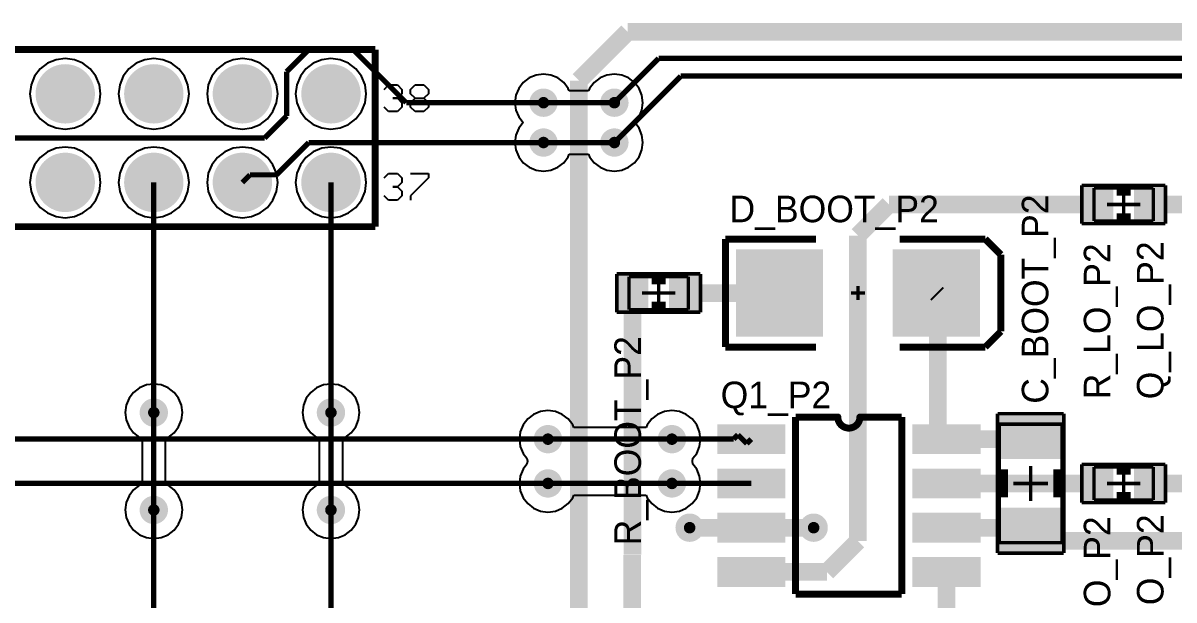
# Model space of a CAD drawing. Header units: millimetres. Extents: x 0.99 to 5.75, y 0.99 to 4.93.
# Drawn here: x 2.582 to 3.882, y 3.583 to 4.235 of the extents above; entities that cross this region are included whole.
import ezdxf

# ---------------------------------------------------------------- set-up
doc = ezdxf.new("R2010")
doc.units = ezdxf.units.MM
doc.header["$MEASUREMENT"] = 0
for name, color, linetype in [('BottomLayer', 5, 'Continuous'), ('BottomSolder', 6, 'Continuous'), ('Mechanical1', 6, 'Continuous'), ('Mechanical13', 56, 'Continuous'), ('Mechanical15', 56, 'Continuous'), ('MultiLayer', 9, 'Continuous'), ('PadHoleLayer', 156, 'Continuous'), ('TopLayer', 1, 'Continuous'), ('TopOverlay', 2, 'Continuous'), ('TopPaste', 8, 'Continuous'), ('TopSolder', 216, 'Continuous'), ('ViaHoleLayer', 16, 'Continuous')]:
    doc.layers.add(name, color=color, linetype=linetype)

# ---------------------------------------------------------------- blocks, each defined once
blk = doc.blocks.new('HDR2X19_3')
at = {"layer": 'BottomLayer', "const_width": 0.0295275}
for points in [[(1.4852362, 0.1, 1), (1.5147638, 0.1, 1)], [(1.5852362, 0.1, 1), (1.6147638, 0.1, 1)], [(1.6852362, 0.1, 1), (1.7147638, 0.1, 1)], [(1.7852362, 0.1, 1), (1.8147638, 0.1, 1)], [(1.4852362, 0, 1), (1.5147638, 0, 1)], [(1.5852362, 0, 1), (1.6147638, 0, 1)], [(1.6852362, 0, 1), (1.7147638, 0, 1)], [(1.7852362, 0, 1), (1.8147638, 0, 1)]]:
    blk.add_lwpolyline(points, format="xyb", close=True, dxfattribs=at)
at = {"layer": 'BottomSolder', "const_width": 0.0335275}
for points in [[(1.4832362, 0.1, 1), (1.5167638, 0.1, 1)], [(1.5832362, 0.1, 1), (1.6167638, 0.1, 1)], [(1.6832362, 0.1, 1), (1.7167638, 0.1, 1)], [(1.7832362, 0.1, 1), (1.8167638, 0.1, 1)], [(1.4832362, 0, 1), (1.5167638, 0, 1)], [(1.5832362, 0, 1), (1.6167638, 0, 1)], [(1.6832362, 0, 1), (1.7167638, 0, 1)], [(1.7832362, 0, 1), (1.8167638, 0, 1)]]:
    blk.add_lwpolyline(points, format="xyb", close=True, dxfattribs=at)
at = {"layer": 'MultiLayer', "const_width": 0.0295275}
for points in [[(1.4852362, 0.1, 1), (1.5147638, 0.1, 1)], [(1.5852362, 0.1, 1), (1.6147638, 0.1, 1)], [(1.6852362, 0.1, 1), (1.7147638, 0.1, 1)], [(1.7852362, 0.1, 1), (1.8147638, 0.1, 1)], [(1.4852362, 0, 1), (1.5147638, 0, 1)], [(1.5852362, 0, 1), (1.6147638, 0, 1)], [(1.6852362, 0, 1), (1.7147638, 0, 1)], [(1.7852362, 0, 1), (1.8147638, 0, 1)]]:
    blk.add_lwpolyline(points, format="xyb", close=True, dxfattribs=at)
at = {"layer": 'PadHoleLayer', "const_width": 0.0177165}
for points in [[(1.4911417, 0.1, 1), (1.5088583, 0.1, 1)], [(1.5911417, 0.1, 1), (1.6088583, 0.1, 1)], [(1.6911417, 0.1, 1), (1.7088583, 0.1, 1)], [(1.7911417, 0.1, 1), (1.8088583, 0.1, 1)], [(1.4911417, 0, 1), (1.5088583, 0, 1)], [(1.5911417, 0, 1), (1.6088583, 0, 1)], [(1.6911417, 0, 1), (1.7088583, 0, 1)], [(1.7911417, 0, 1), (1.8088583, 0, 1)]]:
    blk.add_lwpolyline(points, format="xyb", close=True, dxfattribs=at)
at = {"layer": 'TopLayer', "const_width": 0.0295275}
for points in [[(1.4852362, 0.1, 1), (1.5147638, 0.1, 1)], [(1.5852362, 0.1, 1), (1.6147638, 0.1, 1)], [(1.6852362, 0.1, 1), (1.7147638, 0.1, 1)], [(1.7852362, 0.1, 1), (1.8147638, 0.1, 1)], [(1.4852362, 0, 1), (1.5147638, 0, 1)], [(1.5852362, 0, 1), (1.6147638, 0, 1)], [(1.6852362, 0, 1), (1.7147638, 0, 1)], [(1.7852362, 0, 1), (1.8147638, 0, 1)]]:
    blk.add_lwpolyline(points, format="xyb", close=True, dxfattribs=at)
at = {"layer": 'TopOverlay'}
for p, q in [((1.86, 0.1049919), (1.8649984, 0.1099903)), ((1.8649984, 0.1099903), (1.8749952, 0.1099903)), ((1.8749952, 0.1099903), (1.8799935, 0.1049919)), ((1.8799935, 0.1049919), (1.8799935, 0.0999935)), ((1.8899903, 0.1049919), (1.8949887, 0.1099903)), ((1.8899903, 0.0999935), (1.8899903, 0.1049919)), ((1.8949887, 0.1099903), (1.9049855, 0.1099903)), ((1.9049855, 0.1099903), (1.9099838, 0.1049919)), ((1.9099838, 0.1049919), (1.9099838, 0.0999935)), ((1.8749952, 0.0949952), (1.8699968, 0.0949952)), ((1.8699968, 0.0949952), (1.8749952, 0.0949952)), ((1.8799935, 0.0999935), (1.8749952, 0.0949952)), ((1.8749952, 0.0949952), (1.8799935, 0.0899968)), ((1.8949887, 0.0949952), (1.8899903, 0.0999935)), ((1.8899903, 0.0899968), (1.8949887, 0.0949952)), ((1.8949887, 0.0949952), (1.9049855, 0.0949952)), ((1.9099838, 0.0999935), (1.9049855, 0.0949952)), ((1.9049855, 0.0949952), (1.9099838, 0.0899968)), ((1.8649984, 0.08), (1.86, 0.0849984)), ((1.8749952, 0.08), (1.8649984, 0.08)), ((1.8799935, 0.0849984), (1.8749952, 0.08)), ((1.8799935, 0.0899968), (1.8799935, 0.0849984)), ((1.8899903, 0.0849984), (1.8899903, 0.0899968)), ((1.8949887, 0.08), (1.8899903, 0.0849984)), ((1.9049855, 0.08), (1.8949887, 0.08)), ((1.9099838, 0.0849984), (1.9049855, 0.08)), ((1.9099838, 0.0899968), (1.9099838, 0.0849984)), ((1.86, 0.0049919), (1.8649984, 0.0099903)), ((1.8649984, 0.0099903), (1.8749952, 0.0099903)), ((1.8749952, 0.0099903), (1.8799935, 0.0049919)), ((1.8799935, 0.0049919), (1.8799935, -6.5e-06)), ((1.8899903, 0.0099903), (1.9099838, 0.0099903)), ((1.9099838, 0.0049919), (1.8899903, -0.0150016)), ((1.9099838, 0.0099903), (1.9099838, 0.0049919)), ((1.8749952, -0.0050048), (1.8699968, -0.0050048)), ((1.8699968, -0.0050048), (1.8749952, -0.0050048)), ((1.8799935, -6.5e-06), (1.8749952, -0.0050048)), ((1.8749952, -0.0050048), (1.8799935, -0.0100032)), ((1.8799935, -0.0100032), (1.8799935, -0.0150016)), ((1.8649984, -0.02), (1.86, -0.0150016)), ((1.8749952, -0.02), (1.8649984, -0.02)), ((1.8799935, -0.0150016), (1.8749952, -0.02)), ((1.8899903, -0.0150016), (1.8899903, -0.02))]:
    blk.add_line(p, q, dxfattribs=at)
at = {"layer": 'TopOverlay', "const_width": 0.007874}
for points in [[(-0.05, 0.15), (1.85, 0.15)], [(1.85, -0.05), (1.85, 0.15)], [(-0.05, -0.05), (1.85, -0.05)]]:
    blk.add_lwpolyline(points, dxfattribs=at)
at = {"layer": 'TopSolder', "const_width": 0.0335275}
for points in [[(1.4832362, 0.1, 1), (1.5167638, 0.1, 1)], [(1.5832362, 0.1, 1), (1.6167638, 0.1, 1)], [(1.6832362, 0.1, 1), (1.7167638, 0.1, 1)], [(1.7832362, 0.1, 1), (1.8167638, 0.1, 1)], [(1.4832362, 0, 1), (1.5167638, 0, 1)], [(1.5832362, 0, 1), (1.6167638, 0, 1)], [(1.6832362, 0, 1), (1.7167638, 0, 1)], [(1.7832362, 0, 1), (1.8167638, 0, 1)]]:
    blk.add_lwpolyline(points, format="xyb", close=True, dxfattribs=at)
blk = doc.blocks.new('J1_0603_27')
at = {"layer": 'Mechanical13', "const_width": 0.003937}
for points in [[(-0.0334645, 0.0187009), (0.0334646, 0.0187009)], [(-0.0334645, -0.0187007), (-0.0334645, 0.0187009)], [(0.0334646, -0.0187007), (0.0334646, 0.0187009)], [(-0.0334645, -0.0187007), (0.0334646, -0.0187007)]]:
    blk.add_lwpolyline(points, dxfattribs=at)
at = {"layer": 'Mechanical15', "const_width": 0.003937}
for points in [[(-0.047244, 0.0216536), (0.0472442, 0.0216536)], [(-0.047244, -0.0216535), (-0.047244, 0.0216536)], [(1e-07, -0.0187007), (1e-07, 0.0187009)], [(0.0472442, -0.0216535), (0.0472442, 0.0216536)], [(-0.0187007, 1e-07), (0.0187008, 1e-07)], [(-0.047244, -0.0216535), (0.0472442, -0.0216535)]]:
    blk.add_lwpolyline(points, dxfattribs=at)
at = {"layer": 'TopLayer'}
for points in [[(-0.015748, -0.0177164), (-0.015748, 0.0177166), (-0.043307, -0.0177164), (-0.043307, 0.0177166)], [(0.0433071, -0.0177164), (0.0433071, 0.0177166), (0.0157481, -0.0177164), (0.0157481, 0.0177166)]]:
    blk.add_solid(points, dxfattribs=at)
at = {"layer": 'TopOverlay', "const_width": 0.007874}
for points in [[(-0.007874, 0.0137796), (0.0078741, 0.0137796)], [(-0.007874, -0.0137795), (0.0078741, -0.0137795)]]:
    blk.add_lwpolyline(points, dxfattribs=at)
at = {"layer": 'TopPaste'}
for points in [[(-0.015748, -0.0177164), (-0.015748, 0.0177166), (-0.043307, -0.0177164), (-0.043307, 0.0177166)], [(0.0433071, -0.0177164), (0.0433071, 0.0177166), (0.0157481, -0.0177164), (0.0157481, 0.0177166)]]:
    blk.add_solid(points, dxfattribs=at)
at = {"layer": 'TopSolder'}
for points in [[(-0.011748, -0.0217164), (-0.011748, 0.0217166), (-0.047307, -0.0217164), (-0.047307, 0.0217166)], [(0.0473071, -0.0217164), (0.0473071, 0.0217166), (0.0117481, -0.0217164), (0.0117481, 0.0217166)]]:
    blk.add_solid(points, dxfattribs=at)
blk = doc.blocks.new('J1_0603_28')
at = {"layer": 'Mechanical13', "const_width": 0.003937}
for points in [[(-0.0334645, 0.0187009), (0.0334646, 0.0187009)], [(-0.0334645, -0.0187007), (-0.0334645, 0.0187009)], [(0.0334646, -0.0187007), (0.0334646, 0.0187009)], [(-0.0334645, -0.0187007), (0.0334646, -0.0187007)]]:
    blk.add_lwpolyline(points, dxfattribs=at)
at = {"layer": 'Mechanical15', "const_width": 0.003937}
for points in [[(-0.047244, 0.0216536), (0.0472442, 0.0216536)], [(-0.047244, -0.0216535), (-0.047244, 0.0216536)], [(1e-07, -0.0187007), (1e-07, 0.0187009)], [(0.0472442, -0.0216535), (0.0472442, 0.0216536)], [(-0.0187007, 1e-07), (0.0187008, 1e-07)], [(-0.047244, -0.0216535), (0.0472442, -0.0216535)]]:
    blk.add_lwpolyline(points, dxfattribs=at)
at = {"layer": 'TopLayer'}
for points in [[(-0.015748, -0.0177164), (-0.015748, 0.0177166), (-0.043307, -0.0177164), (-0.043307, 0.0177166)], [(0.0433071, -0.0177164), (0.0433071, 0.0177166), (0.0157481, -0.0177164), (0.0157481, 0.0177166)]]:
    blk.add_solid(points, dxfattribs=at)
at = {"layer": 'TopOverlay', "const_width": 0.007874}
for points in [[(-0.007874, 0.0137796), (0.0078741, 0.0137796)], [(-0.007874, -0.0137795), (0.0078741, -0.0137795)]]:
    blk.add_lwpolyline(points, dxfattribs=at)
at = {"layer": 'TopPaste'}
for points in [[(-0.015748, -0.0177164), (-0.015748, 0.0177166), (-0.043307, -0.0177164), (-0.043307, 0.0177166)], [(0.0433071, -0.0177164), (0.0433071, 0.0177166), (0.0157481, -0.0177164), (0.0157481, 0.0177166)]]:
    blk.add_solid(points, dxfattribs=at)
at = {"layer": 'TopSolder'}
for points in [[(-0.011748, -0.0217164), (-0.011748, 0.0217166), (-0.047307, -0.0217164), (-0.047307, 0.0217166)], [(0.0473071, -0.0217164), (0.0473071, 0.0217166), (0.0117481, -0.0217164), (0.0117481, 0.0217166)]]:
    blk.add_solid(points, dxfattribs=at)
blk = doc.blocks.new('J1_0603_29')
at = {"layer": 'Mechanical13', "const_width": 0.003937}
for points in [[(-0.0334645, 0.0187009), (0.0334646, 0.0187009)], [(-0.0334645, -0.0187007), (-0.0334645, 0.0187009)], [(0.0334646, -0.0187007), (0.0334646, 0.0187009)], [(-0.0334645, -0.0187007), (0.0334646, -0.0187007)]]:
    blk.add_lwpolyline(points, dxfattribs=at)
at = {"layer": 'Mechanical15', "const_width": 0.003937}
for points in [[(-0.047244, 0.0216536), (0.0472442, 0.0216536)], [(-0.047244, -0.0216535), (-0.047244, 0.0216536)], [(1e-07, -0.0187007), (1e-07, 0.0187009)], [(0.0472442, -0.0216535), (0.0472442, 0.0216536)], [(-0.0187007, 1e-07), (0.0187008, 1e-07)], [(-0.047244, -0.0216535), (0.0472442, -0.0216535)]]:
    blk.add_lwpolyline(points, dxfattribs=at)
at = {"layer": 'TopLayer'}
for points in [[(-0.015748, -0.0177164), (-0.015748, 0.0177166), (-0.043307, -0.0177164), (-0.043307, 0.0177166)], [(0.0433071, -0.0177164), (0.0433071, 0.0177166), (0.0157481, -0.0177164), (0.0157481, 0.0177166)]]:
    blk.add_solid(points, dxfattribs=at)
at = {"layer": 'TopOverlay', "const_width": 0.007874}
for points in [[(-0.007874, 0.0137796), (0.0078741, 0.0137796)], [(-0.007874, -0.0137795), (0.0078741, -0.0137795)]]:
    blk.add_lwpolyline(points, dxfattribs=at)
at = {"layer": 'TopPaste'}
for points in [[(-0.015748, -0.0177164), (-0.015748, 0.0177166), (-0.043307, -0.0177164), (-0.043307, 0.0177166)], [(0.0433071, -0.0177164), (0.0433071, 0.0177166), (0.0157481, -0.0177164), (0.0157481, 0.0177166)]]:
    blk.add_solid(points, dxfattribs=at)
at = {"layer": 'TopSolder'}
for points in [[(-0.011748, -0.0217164), (-0.011748, 0.0217166), (-0.047307, -0.0217164), (-0.047307, 0.0217166)], [(0.0473071, -0.0217164), (0.0473071, 0.0217166), (0.0117481, -0.0217164), (0.0117481, 0.0217166)]]:
    blk.add_solid(points, dxfattribs=at)
blk = doc.blocks.new('SOIC8_32')
at = {"layer": 'TopLayer'}
for points in [[(-0.0344488, -0.0127953), (0.0344488, -0.0127953), (-0.0344488, 0.0127953), (0.0344488, 0.0127953)], [(0.1860236, -0.0127953), (0.2549212, -0.0127953), (0.1860236, 0.0127953), (0.2549212, 0.0127953)], [(-0.0344488, -0.0627953), (0.0344488, -0.0627953), (-0.0344488, -0.0372047), (0.0344488, -0.0372047)], [(0.1860236, -0.0627953), (0.2549212, -0.0627953), (0.1860236, -0.0372047), (0.2549212, -0.0372047)], [(-0.0344488, -0.1127953), (0.0344488, -0.1127953), (-0.0344488, -0.0872047), (0.0344488, -0.0872047)], [(0.1860236, -0.1127953), (0.2549212, -0.1127953), (0.1860236, -0.0872047), (0.2549212, -0.0872047)], [(-0.0344488, -0.1627953), (0.0344488, -0.1627953), (-0.0344488, -0.1372047), (0.0344488, -0.1372047)], [(0.1860236, -0.1627953), (0.2549212, -0.1627953), (0.1860236, -0.1372047), (0.2549212, -0.1372047)]]:
    blk.add_solid(points, dxfattribs=at)
at = {"layer": 'TopOverlay', "const_width": 0.007874}
for points in [[(0.05, -0.175), (0.05, 0.025)], [(0.05, 0.025), (0.0977362, 0.025)], [(0.1227362, 0.025), (0.17, 0.025)], [(0.17, -0.175), (0.17, 0.025)], [(0.05, -0.175), (0.17, -0.175)]]:
    blk.add_lwpolyline(points, dxfattribs=at)
blk.add_lwpolyline([(0.1227362, 0.025, -0.9999999999999999), (0.0977362, 0.025)], format="xyb", dxfattribs=at)
at = {"layer": 'TopOverlay', "const_width": 0.003937}
for points in [[(0.0957677, 0.025, 1), (0.0997047, 0.025, 1)], [(0.1207677, 0.025, 1), (0.1247047, 0.025, 1)]]:
    blk.add_lwpolyline(points, format="xyb", close=True, dxfattribs=at)
at = {"layer": 'TopPaste'}
for points in [[(-0.0344488, -0.0127953), (0.0344488, -0.0127953), (-0.0344488, 0.0127953), (0.0344488, 0.0127953)], [(0.1860236, -0.0127953), (0.2549212, -0.0127953), (0.1860236, 0.0127953), (0.2549212, 0.0127953)], [(-0.0344488, -0.0627953), (0.0344488, -0.0627953), (-0.0344488, -0.0372047), (0.0344488, -0.0372047)], [(0.1860236, -0.0627953), (0.2549212, -0.0627953), (0.1860236, -0.0372047), (0.2549212, -0.0372047)], [(-0.0344488, -0.1127953), (0.0344488, -0.1127953), (-0.0344488, -0.0872047), (0.0344488, -0.0872047)], [(0.1860236, -0.1127953), (0.2549212, -0.1127953), (0.1860236, -0.0872047), (0.2549212, -0.0872047)], [(-0.0344488, -0.1627953), (0.0344488, -0.1627953), (-0.0344488, -0.1372047), (0.0344488, -0.1372047)], [(0.1860236, -0.1627953), (0.2549212, -0.1627953), (0.1860236, -0.1372047), (0.2549212, -0.1372047)]]:
    blk.add_solid(points, dxfattribs=at)
at = {"layer": 'TopSolder'}
for points in [[(-0.0384488, -0.0167953), (0.0384488, -0.0167953), (-0.0384488, 0.0167953), (0.0384488, 0.0167953)], [(0.1820236, -0.0167953), (0.2589212, -0.0167953), (0.1820236, 0.0167953), (0.2589212, 0.0167953)], [(-0.0384488, -0.0667953), (0.0384488, -0.0667953), (-0.0384488, -0.0332047), (0.0384488, -0.0332047)], [(0.1820236, -0.0667953), (0.2589212, -0.0667953), (0.1820236, -0.0332047), (0.2589212, -0.0332047)], [(-0.0384488, -0.1167953), (0.0384488, -0.1167953), (-0.0384488, -0.0832047), (0.0384488, -0.0832047)], [(0.1820236, -0.1167953), (0.2589212, -0.1167953), (0.1820236, -0.0832047), (0.2589212, -0.0832047)], [(-0.0384488, -0.1667953), (0.0384488, -0.1667953), (-0.0384488, -0.1332047), (0.0384488, -0.1332047)], [(0.1820236, -0.1667953), (0.2589212, -0.1667953), (0.1820236, -0.1332047), (0.2589212, -0.1332047)]]:
    blk.add_solid(points, dxfattribs=at)
blk = doc.blocks.new('SMB_33')
at = {"layer": 'Mechanical1', "const_width": 0.003937}
for points in [[(-0.007874, 0), (0.007874, 0)], [(0, -0.007874), (0, 0.007874)]]:
    blk.add_lwpolyline(points, dxfattribs=at)
at = {"layer": 'TopLayer'}
for points in [[(-0.1338583, -0.0452756), (-0.0433071, -0.0452756), (-0.1338583, 0.0452756), (-0.0433071, 0.0452756)], [(0.0433071, -0.0452756), (0.1338583, -0.0452756), (0.0433071, 0.0452756), (0.1338583, 0.0452756)]]:
    blk.add_solid(points, dxfattribs=at)
at = {"layer": 'TopOverlay', "const_width": 0.007874}
for points in [[(-0.1496063, -0.0610236), (-0.1496063, 0.0610236)], [(-0.1496063, 0.0610236), (-0.0472441, 0.0610236)], [(0.0472441, 0.0610236), (0.1437008, 0.0610236)], [(0.1437008, 0.0610236), (0.1614173, 0.0433071)], [(0.1614173, -0.0433071), (0.1614173, 0.0433071)], [(0.1437008, -0.0610236), (0.1614173, -0.0433071)], [(-0.1496063, -0.0610236), (-0.0472441, -0.0610236)], [(0.0472441, -0.0610236), (0.1437008, -0.0610236)]]:
    blk.add_lwpolyline(points, dxfattribs=at)
at = {"layer": 'TopPaste'}
for points in [[(-0.1338583, -0.0452756), (-0.0433071, -0.0452756), (-0.1338583, 0.0452756), (-0.0433071, 0.0452756)], [(0.0433071, -0.0452756), (0.1338583, -0.0452756), (0.0433071, 0.0452756), (0.1338583, 0.0452756)]]:
    blk.add_solid(points, dxfattribs=at)
at = {"layer": 'TopSolder'}
for points in [[(-0.1378583, -0.0492756), (-0.0393071, -0.0492756), (-0.1378583, 0.0492756), (-0.0393071, 0.0492756)], [(0.0393071, -0.0492756), (0.1378583, -0.0492756), (0.0393071, 0.0492756), (0.1378583, 0.0492756)]]:
    blk.add_solid(points, dxfattribs=at)
blk = doc.blocks.new('C1206_34')
at = {"layer": 'Mechanical13', "const_width": 0.003937}
for points in [[(-0.0669291, 0.0354331), (-0.0669291, -0.035433)], [(-0.0669291, 0.0354331), (0.0669291, 0.0354331)], [(0.0669291, 0.0354331), (0.0669291, -0.035433)], [(-0.0669291, -0.035433), (0.0669291, -0.035433)]]:
    blk.add_lwpolyline(points, dxfattribs=at)
at = {"layer": 'Mechanical15', "const_width": 0.003937}
for points in [[(-0.0787402, 0.0374016), (-0.0787402, -0.0374015)], [(-0.0787402, 0.0374016), (0.0787402, 0.0374016)], [(0.0787402, 0.0374016), (0.0787402, -0.0374015)], [(0, 0.0196851), (0, -0.019685)], [(-0.019685, 0), (0.019685, 0)], [(-0.0787402, -0.0374015), (0.0787402, -0.0374015)]]:
    blk.add_lwpolyline(points, dxfattribs=at)
at = {"layer": 'TopLayer'}
for points in [[(-0.0314961, -0.0334645), (-0.0314961, 0.0334645), (-0.0748031, -0.0334645), (-0.0748031, 0.0334645)], [(0.0748031, -0.0334645), (0.0748031, 0.0334645), (0.0314961, -0.0334645), (0.0314961, 0.0334645)]]:
    blk.add_solid(points, dxfattribs=at)
at = {"layer": 'TopOverlay', "const_width": 0.007874}
for points in [[(-0.015748, 0.0295276), (0.015748, 0.0295276)], [(-0.015748, -0.0295275), (0.015748, -0.0295275)]]:
    blk.add_lwpolyline(points, dxfattribs=at)
at = {"layer": 'TopPaste'}
for points in [[(-0.0314961, -0.0334645), (-0.0314961, 0.0334645), (-0.0748031, -0.0334645), (-0.0748031, 0.0334645)], [(0.0748031, -0.0334645), (0.0748031, 0.0334645), (0.0314961, -0.0334645), (0.0314961, 0.0334645)]]:
    blk.add_solid(points, dxfattribs=at)
at = {"layer": 'TopSolder'}
for points in [[(-0.0274961, -0.0374645), (-0.0274961, 0.0374645), (-0.0788031, -0.0374645), (-0.0788031, 0.0374645)], [(0.0788031, -0.0374645), (0.0788031, 0.0374645), (0.0274961, -0.0374645), (0.0274961, 0.0374645)]]:
    blk.add_solid(points, dxfattribs=at)

msp = doc.modelspace()

# ---------------------------------------------------------------- linework, layer by layer
at = {"layer": 'BottomLayer'}
for p, q in [((2.6100657, 4.1895272), (2.6018086, 4.1831914)), ((2.6196812, 4.1935101), (2.6100657, 4.1895272)), ((2.63, 4.1948686), (2.6196812, 4.1935101)), ((2.6403188, 4.1935101), (2.63, 4.1948686)), ((2.6499343, 4.1895272), (2.6403188, 4.1935101)), ((2.6581914, 4.1831914), (2.6499343, 4.1895272)), ((2.7100657, 4.1895272), (2.7018086, 4.1831914)), ((2.7196812, 4.1935101), (2.7100657, 4.1895272)), ((2.73, 4.1948686), (2.7196812, 4.1935101)), ((2.7403188, 4.1935101), (2.73, 4.1948686)), ((2.7499343, 4.1895272), (2.7403188, 4.1935101)), ((2.7581914, 4.1831914), (2.7499343, 4.1895272)), ((2.8100657, 4.1895272), (2.8018086, 4.1831914)), ((2.8196812, 4.1935101), (2.8100657, 4.1895272)), ((2.83, 4.1948686), (2.8196812, 4.1935101)), ((2.8403188, 4.1935101), (2.83, 4.1948686)), ((2.8499343, 4.1895272), (2.8403188, 4.1935101)), ((2.8581914, 4.1831914), (2.8499343, 4.1895272)), ((2.9100657, 4.1895272), (2.9018086, 4.1831914)), ((2.9196812, 4.1935101), (2.9100657, 4.1895272)), ((2.93, 4.1948686), (2.9196812, 4.1935101)), ((2.9403188, 4.1935101), (2.93, 4.1948686)), ((2.9499343, 4.1895272), (2.9403188, 4.1935101)), ((2.9581914, 4.1831914), (2.9499343, 4.1895272)), ((2.5954728, 4.1749343), (2.5914899, 4.1653188)), ((2.6018086, 4.1831914), (2.5954728, 4.1749343)), ((2.6645272, 4.1749343), (2.6581914, 4.1831914)), ((2.6685101, 4.1653188), (2.6645272, 4.1749343)), ((2.6954728, 4.1749343), (2.6914899, 4.1653188)), ((2.7018086, 4.1831914), (2.6954728, 4.1749343)), ((2.7645272, 4.1749343), (2.7581914, 4.1831914)), ((2.7685101, 4.1653188), (2.7645272, 4.1749343)), ((2.7954728, 4.1749343), (2.7914899, 4.1653188)), ((2.8018086, 4.1831914), (2.7954728, 4.1749343)), ((2.8645272, 4.1749343), (2.8581914, 4.1831914)), ((2.8685101, 4.1653188), (2.8645272, 4.1749343)), ((2.8954728, 4.1749343), (2.8914899, 4.1653188)), ((2.9018086, 4.1831914), (2.8954728, 4.1749343)), ((2.9645272, 4.1749343), (2.9581914, 4.1831914)), ((2.9685101, 4.1653188), (2.9645272, 4.1749343)), ((3.153862, 4.1729519), (3.1471774, 4.1678226)), ((3.1616463, 4.1761763), (3.153862, 4.1729519)), ((3.17, 4.1772761), (3.1616463, 4.1761763)), ((3.1783537, 4.1761763), (3.17, 4.1772761)), ((3.186138, 4.1729519), (3.1783537, 4.1761763)), ((3.1928226, 4.1678226), (3.186138, 4.1729519)), ((3.233862, 4.1729519), (3.2271774, 4.1678226)), ((3.2416463, 4.1761763), (3.233862, 4.1729519)), ((3.25, 4.1772761), (3.2416463, 4.1761763)), ((3.2583537, 4.1761763), (3.25, 4.1772761)), ((3.266138, 4.1729519), (3.2583537, 4.1761763)), ((3.2728226, 4.1678226), (3.266138, 4.1729519)), ((2.5914899, 4.1653188), (2.5901314, 4.155)), ((2.6698686, 4.155), (2.6685101, 4.1653188)), ((2.6914899, 4.1653188), (2.6901314, 4.155)), ((2.7698686, 4.155), (2.7685101, 4.1653188)), ((2.7914899, 4.1653188), (2.7901314, 4.155)), ((2.8698686, 4.155), (2.8685101, 4.1653188)), ((2.8914899, 4.1653188), (2.8901314, 4.155)), ((2.9698686, 4.155), (2.9685101, 4.1653188)), ((3.1420481, 4.161138), (3.1388237, 4.1533537)), ((3.1471774, 4.1678226), (3.1420481, 4.161138)), ((3.1979519, 4.161138), (3.1928226, 4.1678226)), ((3.1991462, 4.1582547), (3.1979519, 4.161138)), ((3.2220481, 4.161138), (3.2208538, 4.1582547)), ((3.2271774, 4.1678226), (3.2220481, 4.161138)), ((3.2779519, 4.161138), (3.2728226, 4.1678226)), ((3.2811763, 4.1533537), (3.2779519, 4.161138)), ((2.5901314, 4.155), (2.5914899, 4.1446812)), ((2.6685101, 4.1446812), (2.6698686, 4.155)), ((2.6901314, 4.155), (2.6914899, 4.1446812)), ((2.7685101, 4.1446812), (2.7698686, 4.155)), ((2.7901314, 4.155), (2.7914899, 4.1446812)), ((2.8685101, 4.1446812), (2.8698686, 4.155)), ((2.8901314, 4.155), (2.8914899, 4.1446812)), ((2.9685101, 4.1446812), (2.9698686, 4.155)), ((3.1388237, 4.1533537), (3.1377239, 4.145)), ((3.2208538, 4.1582547), (3.1991462, 4.1582547)), ((3.2822761, 4.145), (3.2811763, 4.1533537)), ((2.5914899, 4.1446812), (2.5954728, 4.1350657)), ((2.5954728, 4.1350657), (2.6018086, 4.1268086)), ((2.6581914, 4.1268086), (2.6645272, 4.1350657)), ((2.6645272, 4.1350657), (2.6685101, 4.1446812)), ((2.6914899, 4.1446812), (2.6954728, 4.1350657)), ((2.6954728, 4.1350657), (2.7018086, 4.1268086)), ((2.7581914, 4.1268086), (2.7645272, 4.1350657)), ((2.7645272, 4.1350657), (2.7685101, 4.1446812)), ((2.7914899, 4.1446812), (2.7954728, 4.1350657)), ((2.7954728, 4.1350657), (2.8018086, 4.1268086)), ((2.8581914, 4.1268086), (2.8645272, 4.1350657)), ((2.8645272, 4.1350657), (2.8685101, 4.1446812)), ((2.8914899, 4.1446812), (2.8954728, 4.1350657)), ((2.8954728, 4.1350657), (2.9018086, 4.1268086)), ((2.9581914, 4.1268086), (2.9645272, 4.1350657)), ((2.9645272, 4.1350657), (2.9685101, 4.1446812)), ((3.1377239, 4.145), (3.1388237, 4.1366463)), ((3.1388237, 4.1366463), (3.1420481, 4.128862)), ((3.2779519, 4.128862), (3.2811763, 4.1366463)), ((3.2811763, 4.1366463), (3.2822761, 4.145)), ((2.6018086, 4.1268086), (2.6100657, 4.1204728)), ((2.6100657, 4.1204728), (2.6196812, 4.1164899)), ((2.6403188, 4.1164899), (2.6499343, 4.1204728)), ((2.6499343, 4.1204728), (2.6581914, 4.1268086)), ((2.7018086, 4.1268086), (2.7100657, 4.1204728)), ((2.7100657, 4.1204728), (2.7196812, 4.1164899)), ((2.7403188, 4.1164899), (2.7499343, 4.1204728)), ((2.7499343, 4.1204728), (2.7581914, 4.1268086)), ((2.8018086, 4.1268086), (2.8100657, 4.1204728)), ((2.8100657, 4.1204728), (2.8196812, 4.1164899)), ((2.8403188, 4.1164899), (2.8499343, 4.1204728)), ((2.8499343, 4.1204728), (2.8581914, 4.1268086)), ((2.9018086, 4.1268086), (2.9100657, 4.1204728)), ((2.9100657, 4.1204728), (2.9196812, 4.1164899)), ((2.9403188, 4.1164899), (2.9499343, 4.1204728)), ((2.9499343, 4.1204728), (2.9581914, 4.1268086)), ((3.1420481, 4.128862), (3.1469299, 4.1225)), ((3.1469299, 4.1225), (3.1420481, 4.116138)), ((3.2730701, 4.1225), (3.2779519, 4.128862)), ((3.2779519, 4.116138), (3.2730701, 4.1225)), ((2.6196812, 4.1164899), (2.63, 4.1151314)), ((2.63, 4.1151314), (2.6403188, 4.1164899)), ((2.7196812, 4.1164899), (2.73, 4.1151314)), ((2.73, 4.1151314), (2.7403188, 4.1164899)), ((2.8196812, 4.1164899), (2.83, 4.1151314)), ((2.83, 4.1151314), (2.8403188, 4.1164899)), ((2.9196812, 4.1164899), (2.93, 4.1151314)), ((2.93, 4.1151314), (2.9403188, 4.1164899)), ((3.1388237, 4.1083537), (3.1377239, 4.1)), ((3.1420481, 4.116138), (3.1388237, 4.1083537)), ((3.2811763, 4.1083537), (3.2779519, 4.116138)), ((3.2822761, 4.1), (3.2811763, 4.1083537)), ((2.6196812, 4.0935101), (2.6100657, 4.0895272)), ((2.63, 4.0948686), (2.6196812, 4.0935101)), ((2.6403188, 4.0935101), (2.63, 4.0948686)), ((2.6499343, 4.0895272), (2.6403188, 4.0935101)), ((2.7196812, 4.0935101), (2.7100657, 4.0895272)), ((2.73, 4.0948686), (2.7196812, 4.0935101)), ((2.7403188, 4.0935101), (2.73, 4.0948686)), ((2.7499343, 4.0895272), (2.7403188, 4.0935101)), ((2.8196812, 4.0935101), (2.8100657, 4.0895272)), ((2.83, 4.0948686), (2.8196812, 4.0935101)), ((2.8403188, 4.0935101), (2.83, 4.0948686)), ((2.8499343, 4.0895272), (2.8403188, 4.0935101)), ((2.9196812, 4.0935101), (2.9100657, 4.0895272)), ((2.93, 4.0948686), (2.9196812, 4.0935101)), ((2.9403188, 4.0935101), (2.93, 4.0948686)), ((2.9499343, 4.0895272), (2.9403188, 4.0935101)), ((3.1377239, 4.1), (3.1388237, 4.0916463)), ((3.2811763, 4.0916463), (3.2822761, 4.1)), ((2.6018086, 4.0831914), (2.5954728, 4.0749343)), ((2.6100657, 4.0895272), (2.6018086, 4.0831914)), ((2.6581914, 4.0831914), (2.6499343, 4.0895272)), ((2.6645272, 4.0749343), (2.6581914, 4.0831914)), ((2.7018086, 4.0831914), (2.6954728, 4.0749343)), ((2.7100657, 4.0895272), (2.7018086, 4.0831914)), ((2.7581914, 4.0831914), (2.7499343, 4.0895272)), ((2.7645272, 4.0749343), (2.7581914, 4.0831914)), ((2.8018086, 4.0831914), (2.7954728, 4.0749343)), ((2.8100657, 4.0895272), (2.8018086, 4.0831914)), ((2.8581914, 4.0831914), (2.8499343, 4.0895272)), ((2.8645272, 4.0749343), (2.8581914, 4.0831914)), ((2.9018086, 4.0831914), (2.8954728, 4.0749343)), ((2.9100657, 4.0895272), (2.9018086, 4.0831914)), ((2.9581914, 4.0831914), (2.9499343, 4.0895272)), ((2.9645272, 4.0749343), (2.9581914, 4.0831914)), ((3.1388237, 4.0916463), (3.1420481, 4.083862)), ((3.1420481, 4.083862), (3.1471774, 4.0771774)), ((3.1928226, 4.0771774), (3.1979519, 4.083862)), ((3.1979519, 4.083862), (3.1991462, 4.0867453)), ((3.1991462, 4.0867453), (3.2208538, 4.0867453)), ((3.2208538, 4.0867453), (3.2220481, 4.083862)), ((3.2220481, 4.083862), (3.2271774, 4.0771774)), ((3.2728226, 4.0771774), (3.2779519, 4.083862)), ((3.2779519, 4.083862), (3.2811763, 4.0916463)), ((2.5954728, 4.0749343), (2.5914899, 4.0653188)), ((2.6685101, 4.0653188), (2.6645272, 4.0749343)), ((2.6954728, 4.0749343), (2.6914899, 4.0653188)), ((2.7685101, 4.0653188), (2.7645272, 4.0749343)), ((2.7954728, 4.0749343), (2.7914899, 4.0653188)), ((2.8685101, 4.0653188), (2.8645272, 4.0749343)), ((2.8954728, 4.0749343), (2.8914899, 4.0653188)), ((2.9685101, 4.0653188), (2.9645272, 4.0749343)), ((3.1471774, 4.0771774), (3.153862, 4.0720481)), ((3.153862, 4.0720481), (3.1616463, 4.0688237)), ((3.1616463, 4.0688237), (3.17, 4.0677239)), ((3.17, 4.0677239), (3.1783537, 4.0688237)), ((3.1783537, 4.0688237), (3.186138, 4.0720481)), ((3.186138, 4.0720481), (3.1928226, 4.0771774)), ((3.2271774, 4.0771774), (3.233862, 4.0720481)), ((3.233862, 4.0720481), (3.2416463, 4.0688237)), ((3.2416463, 4.0688237), (3.25, 4.0677239)), ((3.25, 4.0677239), (3.2583537, 4.0688237)), ((3.2583537, 4.0688237), (3.266138, 4.0720481)), ((3.266138, 4.0720481), (3.2728226, 4.0771774)), ((2.5914899, 4.0653188), (2.5901314, 4.055)), ((2.5901314, 4.055), (2.5914899, 4.0446812)), ((2.6698686, 4.055), (2.6685101, 4.0653188)), ((2.6685101, 4.0446812), (2.6698686, 4.055)), ((2.6914899, 4.0653188), (2.6901314, 4.055)), ((2.6901314, 4.055), (2.6914899, 4.0446812)), ((2.7698686, 4.055), (2.7685101, 4.0653188)), ((2.7685101, 4.0446812), (2.7698686, 4.055)), ((2.7914899, 4.0653188), (2.7901314, 4.055)), ((2.7901314, 4.055), (2.7914899, 4.0446812)), ((2.8698686, 4.055), (2.8685101, 4.0653188)), ((2.8685101, 4.0446812), (2.8698686, 4.055)), ((2.8914899, 4.0653188), (2.8901314, 4.055)), ((2.8901314, 4.055), (2.8914899, 4.0446812)), ((2.9698686, 4.055), (2.9685101, 4.0653188)), ((2.9685101, 4.0446812), (2.9698686, 4.055)), ((2.5914899, 4.0446812), (2.5954728, 4.0350657)), ((2.6645272, 4.0350657), (2.6685101, 4.0446812)), ((2.6914899, 4.0446812), (2.6954728, 4.0350657)), ((2.7645272, 4.0350657), (2.7685101, 4.0446812)), ((2.7914899, 4.0446812), (2.7954728, 4.0350657)), ((2.8645272, 4.0350657), (2.8685101, 4.0446812)), ((2.8914899, 4.0446812), (2.8954728, 4.0350657)), ((2.9645272, 4.0350657), (2.9685101, 4.0446812)), ((2.5954728, 4.0350657), (2.6018086, 4.0268086)), ((2.6581914, 4.0268086), (2.6645272, 4.0350657)), ((2.6954728, 4.0350657), (2.7018086, 4.0268086)), ((2.7581914, 4.0268086), (2.7645272, 4.0350657)), ((2.7954728, 4.0350657), (2.8018086, 4.0268086)), ((2.8581914, 4.0268086), (2.8645272, 4.0350657)), ((2.8954728, 4.0350657), (2.9018086, 4.0268086)), ((2.9581914, 4.0268086), (2.9645272, 4.0350657)), ((2.6018086, 4.0268086), (2.6100657, 4.0204728)), ((2.6100657, 4.0204728), (2.6196812, 4.0164899)), ((2.6196812, 4.0164899), (2.63, 4.0151314)), ((2.63, 4.0151314), (2.6403188, 4.0164899)), ((2.6403188, 4.0164899), (2.6499343, 4.0204728)), ((2.6499343, 4.0204728), (2.6581914, 4.0268086)), ((2.7018086, 4.0268086), (2.7100657, 4.0204728)), ((2.7100657, 4.0204728), (2.7196812, 4.0164899)), ((2.7196812, 4.0164899), (2.73, 4.0151314)), ((2.73, 4.0151314), (2.7403188, 4.0164899)), ((2.7403188, 4.0164899), (2.7499343, 4.0204728)), ((2.7499343, 4.0204728), (2.7581914, 4.0268086)), ((2.8018086, 4.0268086), (2.8100657, 4.0204728)), ((2.8100657, 4.0204728), (2.8196812, 4.0164899)), ((2.8196812, 4.0164899), (2.83, 4.0151314)), ((2.83, 4.0151314), (2.8403188, 4.0164899)), ((2.8403188, 4.0164899), (2.8499343, 4.0204728)), ((2.8499343, 4.0204728), (2.8581914, 4.0268086)), ((2.9018086, 4.0268086), (2.9100657, 4.0204728)), ((2.9100657, 4.0204728), (2.9196812, 4.0164899)), ((2.9196812, 4.0164899), (2.93, 4.0151314)), ((2.93, 4.0151314), (2.9403188, 4.0164899)), ((2.9403188, 4.0164899), (2.9499343, 4.0204728)), ((2.9499343, 4.0204728), (2.9581914, 4.0268086)), ((2.713862, 3.8229519), (2.7071774, 3.8178226)), ((2.7216463, 3.8261763), (2.713862, 3.8229519)), ((2.73, 3.8272761), (2.7216463, 3.8261763)), ((2.7383537, 3.8261763), (2.73, 3.8272761)), ((2.746138, 3.8229519), (2.7383537, 3.8261763)), ((2.7528226, 3.8178226), (2.746138, 3.8229519)), ((2.913862, 3.8229519), (2.9071774, 3.8178226)), ((2.9216463, 3.8261763), (2.913862, 3.8229519)), ((2.93, 3.8272761), (2.9216463, 3.8261763)), ((2.9383537, 3.8261763), (2.93, 3.8272761)), ((2.946138, 3.8229519), (2.9383537, 3.8261763)), ((2.9528226, 3.8178226), (2.946138, 3.8229519)), ((2.7020481, 3.811138), (2.6988237, 3.8033537)), ((2.7071774, 3.8178226), (2.7020481, 3.811138)), ((2.7579519, 3.811138), (2.7528226, 3.8178226)), ((2.7611763, 3.8033537), (2.7579519, 3.811138)), ((2.9020481, 3.811138), (2.8988237, 3.8033537)), ((2.9071774, 3.8178226), (2.9020481, 3.811138)), ((2.9579519, 3.811138), (2.9528226, 3.8178226)), ((2.9611763, 3.8033537), (2.9579519, 3.811138)), ((2.6988237, 3.8033537), (2.6977239, 3.795)), ((2.6977239, 3.795), (2.6988237, 3.7866463)), ((2.7622761, 3.795), (2.7611763, 3.8033537)), ((2.7611763, 3.7866463), (2.7622761, 3.795)), ((2.8988237, 3.8033537), (2.8977239, 3.795)), ((2.8977239, 3.795), (2.8988237, 3.7866463)), ((2.9622761, 3.795), (2.9611763, 3.8033537)), ((2.9611763, 3.7866463), (2.9622761, 3.795)), ((3.1666463, 3.7961763), (3.158862, 3.7929519)), ((3.175, 3.7972761), (3.1666463, 3.7961763)), ((3.1833537, 3.7961763), (3.175, 3.7972761)), ((3.191138, 3.7929519), (3.1833537, 3.7961763)), ((3.3066463, 3.7961763), (3.298862, 3.7929519)), ((3.315, 3.7972761), (3.3066463, 3.7961763)), ((3.3233537, 3.7961763), (3.315, 3.7972761)), ((3.331138, 3.7929519), (3.3233537, 3.7961763)), ((2.6988237, 3.7866463), (2.7020481, 3.778862)), ((2.7579519, 3.778862), (2.7611763, 3.7866463)), ((2.8988237, 3.7866463), (2.9020481, 3.778862)), ((2.9579519, 3.778862), (2.9611763, 3.7866463)), ((3.1521774, 3.7878226), (3.1470481, 3.781138)), ((3.158862, 3.7929519), (3.1521774, 3.7878226)), ((3.1978226, 3.7878226), (3.191138, 3.7929519)), ((3.2029519, 3.781138), (3.1978226, 3.7878226)), ((3.2921774, 3.7878226), (3.2870481, 3.781138)), ((3.298862, 3.7929519), (3.2921774, 3.7878226)), ((3.3378226, 3.7878226), (3.331138, 3.7929519)), ((3.3429519, 3.781138), (3.3378226, 3.7878226)), ((2.7020481, 3.778862), (2.7071774, 3.7721774)), ((2.7071774, 3.7721774), (2.713862, 3.7670481)), ((2.746138, 3.7670481), (2.7528226, 3.7721774)), ((2.7528226, 3.7721774), (2.7579519, 3.778862)), ((2.9020481, 3.778862), (2.9071774, 3.7721774)), ((2.9071774, 3.7721774), (2.913862, 3.7670481)), ((2.946138, 3.7670481), (2.9528226, 3.7721774)), ((2.9528226, 3.7721774), (2.9579519, 3.778862)), ((3.1438237, 3.7733537), (3.1427239, 3.765)), ((3.1470481, 3.781138), (3.1438237, 3.7733537)), ((3.2041462, 3.7782547), (3.2029519, 3.781138)), ((3.2858538, 3.7782547), (3.2041462, 3.7782547)), ((3.2870481, 3.781138), (3.2858538, 3.7782547)), ((3.3461763, 3.7733537), (3.3429519, 3.781138)), ((3.3472761, 3.765), (3.3461763, 3.7733537)), ((2.713862, 3.7670481), (2.7167453, 3.7658538)), ((2.7167453, 3.7658538), (2.7167453, 3.7141462)), ((2.7432547, 3.7658538), (2.746138, 3.7670481)), ((2.7432547, 3.7141462), (2.7432547, 3.7658538)), ((2.913862, 3.7670481), (2.9167453, 3.7658538)), ((2.9167453, 3.7658538), (2.9167453, 3.7141462)), ((2.9432547, 3.7658538), (2.946138, 3.7670481)), ((2.9432547, 3.7141462), (2.9432547, 3.7658538)), ((3.1427239, 3.765), (3.1438237, 3.7566463)), ((3.1438237, 3.7566463), (3.1470481, 3.748862)), ((3.3429519, 3.748862), (3.3461763, 3.7566463)), ((3.3461763, 3.7566463), (3.3472761, 3.765)), ((3.1470481, 3.748862), (3.1512368, 3.7434033)), ((3.1512368, 3.7434033), (3.1518104, 3.74)), ((3.3381896, 3.74), (3.3387632, 3.7434033)), ((3.3387632, 3.7434033), (3.3429519, 3.748862)), ((3.1470481, 3.731138), (3.1438237, 3.7233537)), ((3.1512368, 3.7365967), (3.1470481, 3.731138)), ((3.1518104, 3.74), (3.1512368, 3.7365967)), ((3.3387632, 3.7365967), (3.3381896, 3.74)), ((3.3429519, 3.731138), (3.3387632, 3.7365967)), ((3.3461763, 3.7233537), (3.3429519, 3.731138)), ((3.1438237, 3.7233537), (3.1427239, 3.715)), ((3.3472761, 3.715), (3.3461763, 3.7233537)), ((2.7071774, 3.7078226), (2.7020481, 3.701138)), ((2.713862, 3.7129519), (2.7071774, 3.7078226)), ((2.7167453, 3.7141462), (2.713862, 3.7129519)), ((2.746138, 3.7129519), (2.7432547, 3.7141462)), ((2.7528226, 3.7078226), (2.746138, 3.7129519)), ((2.7579519, 3.701138), (2.7528226, 3.7078226)), ((2.9071774, 3.7078226), (2.9020481, 3.701138)), ((2.913862, 3.7129519), (2.9071774, 3.7078226)), ((2.9167453, 3.7141462), (2.913862, 3.7129519)), ((2.946138, 3.7129519), (2.9432547, 3.7141462)), ((2.9528226, 3.7078226), (2.946138, 3.7129519)), ((2.9579519, 3.701138), (2.9528226, 3.7078226)), ((3.1427239, 3.715), (3.1438237, 3.7066463)), ((3.1438237, 3.7066463), (3.1470481, 3.698862)), ((3.3429519, 3.698862), (3.3461763, 3.7066463)), ((3.3461763, 3.7066463), (3.3472761, 3.715)), ((2.6988237, 3.6933537), (2.6977239, 3.685)), ((2.7020481, 3.701138), (2.6988237, 3.6933537)), ((2.7611763, 3.6933537), (2.7579519, 3.701138)), ((2.7622761, 3.685), (2.7611763, 3.6933537)), ((2.8988237, 3.6933537), (2.8977239, 3.685)), ((2.9020481, 3.701138), (2.8988237, 3.6933537)), ((2.9611763, 3.6933537), (2.9579519, 3.701138)), ((2.9622761, 3.685), (2.9611763, 3.6933537)), ((3.1470481, 3.698862), (3.1521774, 3.6921774)), ((3.1521774, 3.6921774), (3.158862, 3.6870481)), ((3.191138, 3.6870481), (3.1978226, 3.6921774)), ((3.1978226, 3.6921774), (3.2029519, 3.698862)), ((3.2029519, 3.698862), (3.2041462, 3.7017453)), ((3.2041462, 3.7017453), (3.2858538, 3.7017453)), ((3.2858538, 3.7017453), (3.2870481, 3.698862)), ((3.2870481, 3.698862), (3.2921774, 3.6921774)), ((3.2921774, 3.6921774), (3.298862, 3.6870481)), ((3.331138, 3.6870481), (3.3378226, 3.6921774)), ((3.3378226, 3.6921774), (3.3429519, 3.698862)), ((2.6977239, 3.685), (2.6988237, 3.6766463)), ((2.7611763, 3.6766463), (2.7622761, 3.685)), ((2.8977239, 3.685), (2.8988237, 3.6766463)), ((2.9611763, 3.6766463), (2.9622761, 3.685)), ((3.158862, 3.6870481), (3.1666463, 3.6838237)), ((3.1666463, 3.6838237), (3.175, 3.6827239)), ((3.175, 3.6827239), (3.1833537, 3.6838237)), ((3.1833537, 3.6838237), (3.191138, 3.6870481)), ((3.298862, 3.6870481), (3.3066463, 3.6838237)), ((3.3066463, 3.6838237), (3.315, 3.6827239)), ((3.315, 3.6827239), (3.3233537, 3.6838237)), ((3.3233537, 3.6838237), (3.331138, 3.6870481)), ((2.6988237, 3.6766463), (2.7020481, 3.668862)), ((2.7020481, 3.668862), (2.7071774, 3.6621774)), ((2.7528226, 3.6621774), (2.7579519, 3.668862)), ((2.7579519, 3.668862), (2.7611763, 3.6766463)), ((2.8988237, 3.6766463), (2.9020481, 3.668862)), ((2.9020481, 3.668862), (2.9071774, 3.6621774)), ((2.9528226, 3.6621774), (2.9579519, 3.668862)), ((2.9579519, 3.668862), (2.9611763, 3.6766463)), ((2.7071774, 3.6621774), (2.713862, 3.6570481)), ((2.713862, 3.6570481), (2.7216463, 3.6538237)), ((2.7216463, 3.6538237), (2.73, 3.6527239)), ((2.73, 3.6527239), (2.7383537, 3.6538237)), ((2.7383537, 3.6538237), (2.746138, 3.6570481)), ((2.746138, 3.6570481), (2.7528226, 3.6621774)), ((2.9071774, 3.6621774), (2.913862, 3.6570481)), ((2.913862, 3.6570481), (2.9216463, 3.6538237)), ((2.9216463, 3.6538237), (2.93, 3.6527239)), ((2.93, 3.6527239), (2.9383537, 3.6538237)), ((2.9383537, 3.6538237), (2.946138, 3.6570481)), ((2.946138, 3.6570481), (2.9528226, 3.6621774))]:
    msp.add_line(p, q, dxfattribs=at)
at = {"layer": 'BottomLayer', "const_width": 0.012}
for points in [[(3.164, 4.145, 1), (3.176, 4.145, 1)], [(3.244, 4.145, 1), (3.256, 4.145, 1)], [(3.164, 4.1, 1), (3.176, 4.1, 1)], [(3.244, 4.1, 1), (3.256, 4.1, 1)], [(2.724, 3.795, 1), (2.736, 3.795, 1)], [(2.924, 3.795, 1), (2.936, 3.795, 1)], [(3.169, 3.765, 1), (3.181, 3.765, 1)], [(3.309, 3.765, 1), (3.321, 3.765, 1)], [(3.169, 3.715, 1), (3.181, 3.715, 1)], [(3.309, 3.715, 1), (3.321, 3.715, 1)], [(2.724, 3.685, 1), (2.736, 3.685, 1)], [(2.924, 3.685, 1), (2.936, 3.685, 1)], [(3.329, 3.665, 1), (3.341, 3.665, 1)], [(3.469, 3.665, 1), (3.481, 3.665, 1)]]:
    msp.add_lwpolyline(points, format="xyb", close=True, dxfattribs=at)
at = {"layer": 'BottomLayer', "const_width": 0.006}
for points in [[(3.17, 4.145), (3.25, 4.145)], [(3.17, 4.1), (3.25, 4.1)], [(2.73, 3.685), (2.73, 3.795)], [(2.93, 3.685), (2.93, 3.795)], [(3.175, 3.765), (3.315, 3.765)], [(3.175, 3.715), (3.315, 3.715)]]:
    msp.add_lwpolyline(points, dxfattribs=at)
at = {"layer": 'BottomSolder', "const_width": 0.016}
for points in [[(3.162, 4.145, 1), (3.178, 4.145, 1)], [(3.242, 4.145, 1), (3.258, 4.145, 1)], [(3.162, 4.1, 1), (3.178, 4.1, 1)], [(3.242, 4.1, 1), (3.258, 4.1, 1)], [(2.722, 3.795, 1), (2.738, 3.795, 1)], [(2.922, 3.795, 1), (2.938, 3.795, 1)], [(3.167, 3.765, 1), (3.183, 3.765, 1)], [(3.307, 3.765, 1), (3.323, 3.765, 1)], [(3.167, 3.715, 1), (3.183, 3.715, 1)], [(3.307, 3.715, 1), (3.323, 3.715, 1)], [(2.722, 3.685, 1), (2.738, 3.685, 1)], [(2.922, 3.685, 1), (2.938, 3.685, 1)], [(3.327, 3.665, 1), (3.343, 3.665, 1)], [(3.467, 3.665, 1), (3.483, 3.665, 1)]]:
    msp.add_lwpolyline(points, format="xyb", close=True, dxfattribs=at)
at = {"layer": 'MultiLayer', "const_width": 0.012}
for points in [[(3.164, 4.145, 1), (3.176, 4.145, 1)], [(3.244, 4.145, 1), (3.256, 4.145, 1)], [(3.164, 4.1, 1), (3.176, 4.1, 1)], [(3.244, 4.1, 1), (3.256, 4.1, 1)], [(2.724, 3.795, 1), (2.736, 3.795, 1)], [(2.924, 3.795, 1), (2.936, 3.795, 1)], [(3.169, 3.765, 1), (3.181, 3.765, 1)], [(3.309, 3.765, 1), (3.321, 3.765, 1)], [(3.169, 3.715, 1), (3.181, 3.715, 1)], [(3.309, 3.715, 1), (3.321, 3.715, 1)], [(2.724, 3.685, 1), (2.736, 3.685, 1)], [(2.924, 3.685, 1), (2.936, 3.685, 1)], [(3.329, 3.665, 1), (3.341, 3.665, 1)], [(3.469, 3.665, 1), (3.481, 3.665, 1)]]:
    msp.add_lwpolyline(points, format="xyb", close=True, dxfattribs=at)
at = {"layer": 'TopLayer'}
for points, const_width in [([(3.21, 4.17), (3.265, 4.225)], 0.02), ([(3.265, 4.225), (4.205, 4.225)], 0.02), ([(2.88, 4.18), (2.905, 4.205)], 0.006), ([(2.905, 4.205), (2.955, 4.205)], 0.006), ([(2.955, 4.205), (3.015, 4.145)], 0.006), ([(3.25, 4.145), (3.3, 4.195)], 0.006), ([(3.3, 4.195), (4.225, 4.195)], 0.006), ([(2.88, 4.13), (2.88, 4.18)], 0.006), ([(3.21, 3.2), (3.21, 4.17)], 0.02), ([(3.25, 4.1), (3.325, 4.175)], 0.006), ([(3.325, 4.175), (4.2904331, 4.175)], 0.006), ([(3.015, 4.145), (3.17, 4.145)], 0.006), ([(2.855, 4.105), (2.88, 4.13)], 0.006), ([(2.305, 4.105), (2.855, 4.105)], 0.006), ([(2.8685276, 4.0635276), (2.905, 4.1)], 0.006), ([(2.905, 4.1), (3.17, 4.1)], 0.006), ([(2.73, 3.795), (2.73, 4.055)], 0.006), ([(2.83, 4.055), (2.8385276, 4.0635276)], 0.006), ([(2.8385276, 4.0635276), (2.8685276, 4.0635276)], 0.006), ([(2.93, 3.795), (2.93, 4.055)], 0.006), ([(3.525, 3.995), (3.56, 4.03)], 0.02), ([(3.56, 4.03), (3.7954724, 4.03)], 0.02), ([(3.7954724, 4.03), (3.7954725, 4.0300001)], 0.02), ([(3.8545276, 4.0300001), (3.9249999, 4.0300001)], 0.02), ([(3.525, 3.65), (3.525, 3.995)], 0.02), ([(3.2704725, 3.6345275), (3.2704725, 3.9300001)], 0.02), ([(3.3295276, 3.9300001), (3.4364172, 3.9300001)], 0.02), ([(3.4364172, 3.9300001), (3.4364173, 3.93)], 0.02), ([(3.6135827, 3.93), (3.6152047, 3.928378)], 0.02), ([(3.6152047, 3.7747953), (3.6152047, 3.928378)], 0.02), ([(3.6152047, 3.7747953), (3.625, 3.765)], 0.02), ([(3.3845276, 3.765), (3.3895276, 3.77)], 0.006), ([(3.3895276, 3.77), (3.3995276, 3.76)], 0.006), ([(3.625, 3.765), (3.7168504, 3.765)], 0.02), ([(3.7168504, 3.765), (3.72, 3.7681496)], 0.02), ([(2.545, 3.765), (3.175, 3.765)], 0.006), ([(3.315, 3.765), (3.3845276, 3.765)], 0.006), ([(3.3995276, 3.76), (3.4045276, 3.765)], 0.006), ([(2.37, 3.715), (3.175, 3.715)], 0.006), ([(3.315, 3.715), (3.4045276, 3.715)], 0.006), ([(3.625, 3.715), (3.7954724, 3.715)], 0.02), ([(3.7954724, 3.715), (3.7954725, 3.7150001)], 0.02), ([(3.8545276, 3.7150001), (3.9249999, 3.7150001)], 0.02), ([(2.73, 3.185), (2.73, 3.685)], 0.006), ([(2.93, 3.09), (2.93, 3.685)], 0.006), ([(3.335, 3.665), (3.4045276, 3.665)], 0.02), ([(3.4045276, 3.665), (3.475, 3.665)], 0.02), ([(3.625, 3.665), (3.7168504, 3.665)], 0.02), ([(3.7168504, 3.665), (3.72, 3.6618504)], 0.02), ([(3.72, 3.6618504), (3.7318504, 3.65)], 0.02), ([(3.49, 3.615), (3.525, 3.65)], 0.02), ([(3.7318504, 3.65), (3.94, 3.65)], 0.02), ([(3.27, 3.465), (3.27, 3.634055)], 0.02), ([(3.4045276, 3.615), (3.49, 3.615)], 0.02), ([(3.625, 3.547559), (3.625, 3.615)], 0.02)]:
    msp.add_lwpolyline(points, dxfattribs=dict(at, const_width=const_width))
at = {"layer": 'TopLayer', "const_width": 0.012}
for points in [[(3.164, 4.145, 1), (3.176, 4.145, 1)], [(3.244, 4.145, 1), (3.256, 4.145, 1)], [(3.164, 4.1, 1), (3.176, 4.1, 1)], [(3.244, 4.1, 1), (3.256, 4.1, 1)], [(2.724, 3.795, 1), (2.736, 3.795, 1)], [(2.924, 3.795, 1), (2.936, 3.795, 1)], [(3.169, 3.765, 1), (3.181, 3.765, 1)], [(3.309, 3.765, 1), (3.321, 3.765, 1)], [(3.169, 3.715, 1), (3.181, 3.715, 1)], [(3.309, 3.715, 1), (3.321, 3.715, 1)], [(2.724, 3.685, 1), (2.736, 3.685, 1)], [(2.924, 3.685, 1), (2.936, 3.685, 1)], [(3.329, 3.665, 1), (3.341, 3.665, 1)], [(3.469, 3.665, 1), (3.481, 3.665, 1)]]:
    msp.add_lwpolyline(points, format="xyb", close=True, dxfattribs=at)
at = {"layer": 'TopSolder', "const_width": 0.016}
for points in [[(3.162, 4.145, 1), (3.178, 4.145, 1)], [(3.242, 4.145, 1), (3.258, 4.145, 1)], [(3.162, 4.1, 1), (3.178, 4.1, 1)], [(3.242, 4.1, 1), (3.258, 4.1, 1)], [(2.722, 3.795, 1), (2.738, 3.795, 1)], [(2.922, 3.795, 1), (2.938, 3.795, 1)], [(3.167, 3.765, 1), (3.183, 3.765, 1)], [(3.307, 3.765, 1), (3.323, 3.765, 1)], [(3.167, 3.715, 1), (3.183, 3.715, 1)], [(3.307, 3.715, 1), (3.323, 3.715, 1)], [(2.722, 3.685, 1), (2.738, 3.685, 1)], [(2.922, 3.685, 1), (2.938, 3.685, 1)], [(3.327, 3.665, 1), (3.343, 3.665, 1)], [(3.467, 3.665, 1), (3.483, 3.665, 1)]]:
    msp.add_lwpolyline(points, format="xyb", close=True, dxfattribs=at)
at = {"layer": 'ViaHoleLayer', "const_width": 0.0065}
for points in [[(3.16675, 4.145, 1), (3.17325, 4.145, 1)], [(3.24675, 4.145, 1), (3.25325, 4.145, 1)], [(3.16675, 4.1, 1), (3.17325, 4.1, 1)], [(3.24675, 4.1, 1), (3.25325, 4.1, 1)], [(2.72675, 3.795, 1), (2.73325, 3.795, 1)], [(2.92675, 3.795, 1), (2.93325, 3.795, 1)], [(3.17175, 3.765, 1), (3.17825, 3.765, 1)], [(3.31175, 3.765, 1), (3.31825, 3.765, 1)], [(3.17175, 3.715, 1), (3.17825, 3.715, 1)], [(3.31175, 3.715, 1), (3.31825, 3.715, 1)], [(2.72675, 3.685, 1), (2.73325, 3.685, 1)], [(2.92675, 3.685, 1), (2.93325, 3.685, 1)], [(3.33175, 3.665, 1), (3.33825, 3.665, 1)], [(3.47175, 3.665, 1), (3.47825, 3.665, 1)]]:
    msp.add_lwpolyline(points, format="xyb", close=True, dxfattribs=at)

# ---------------------------------------------------------------- block references
for name, p, rotation in [('HDR2X19_3', (1.13, 4.055), 360), ('J1_0603_27', (3.825, 4.03), 360), ('SMB_33', (3.525, 3.93), 360), ('J1_0603_29', (3.3, 3.93), 360), ('C1206_34', (3.72, 3.715), 90), ('SOIC8_32', (3.4045276, 3.765), 360), ('J1_0603_28', (3.825, 3.715), 360)]:
    msp.add_blockref(name, p, dxfattribs=dict(rotation=rotation))

# ---------------------------------------------------------------- texts
at = {"layer": 'TopOverlay'}
for s, p in [('D_BOOT_P2', (3.38, 4.01)), ('Q1_P2', (3.37, 3.8))]:
    msp.add_text(s, height=0.03, dxfattribs=at).set_placement(p)
for s, p in [('C_BOOT_P2', (3.74, 3.805)), ('R_LO_P2', (3.81, 3.81)), ('Q_LO_P2', (3.87, 3.81)), ('R_BOOT_P2', (3.28, 3.645)), ('Q_HO_P2', (3.87, 3.495)), ('R_HO_P2', (3.81, 3.495))]:
    msp.add_text(s, height=0.03, rotation=90, dxfattribs=at).set_placement(p)

doc.saveas('drawing.dxf')
